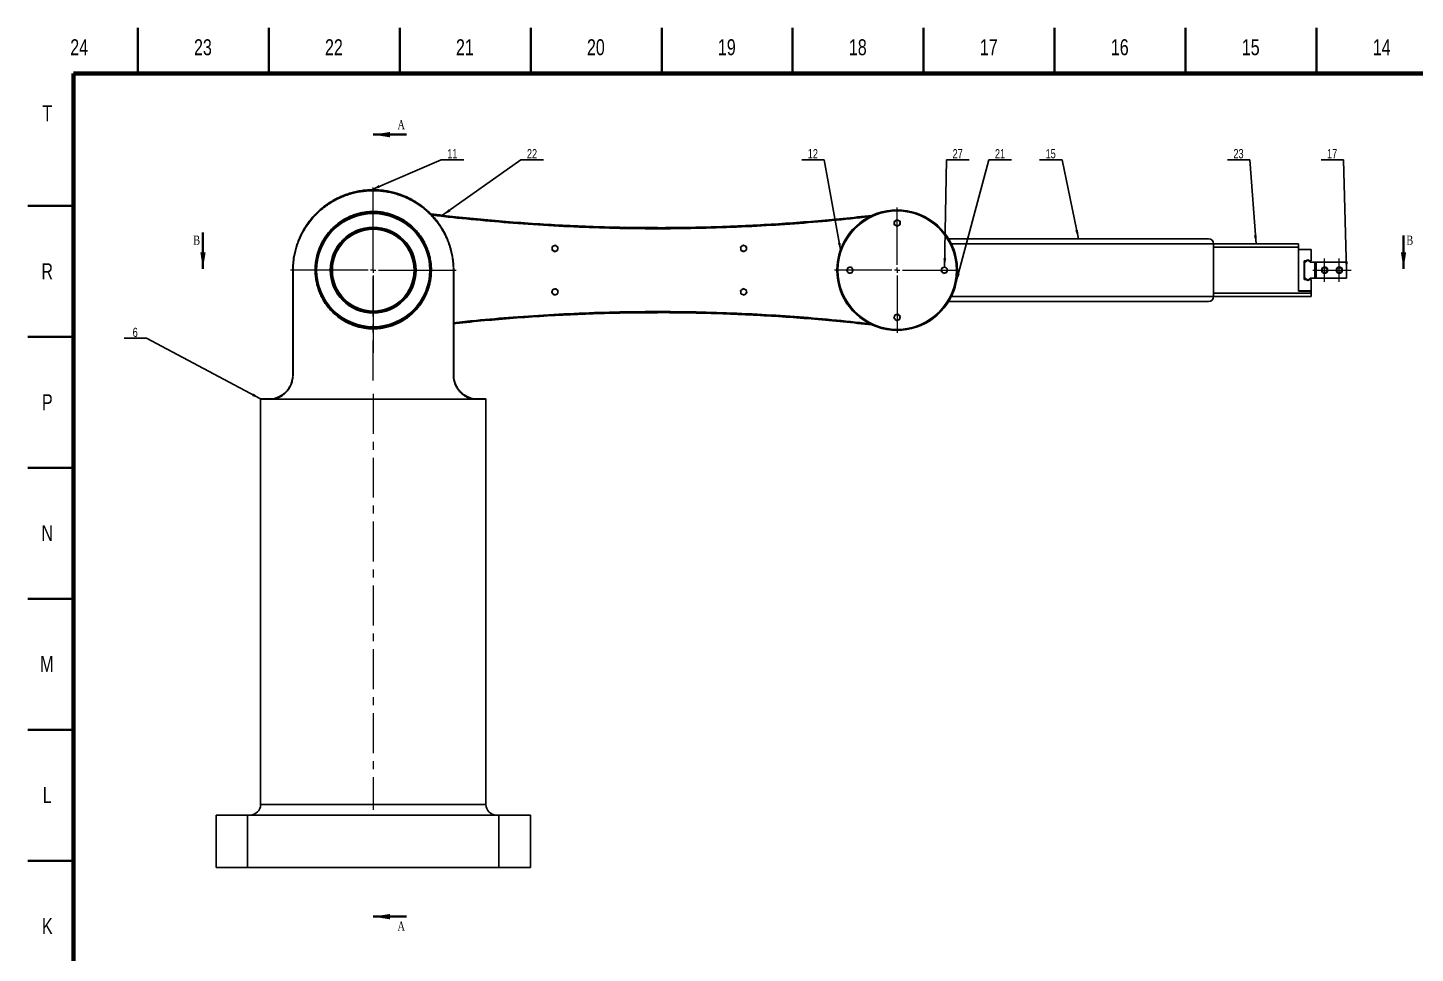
# Model space of a CAD drawing. Header units: millimetres. Extents: x 2 to 1187, y 2 to 839.
# Drawn here: x 2 to 532, y 485 to 838 of the extents above; entities that cross this region are included whole.
import ezdxf

# ---------------------------------------------------------------- set-up
doc = ezdxf.new("R2010")
doc.units = ezdxf.units.MM
doc.linetypes.add('CENTERX2', pattern=[20.32, 12.7, -2.54, 2.54, -2.54])
doc.styles.add('SLDTEXTSTYLE0', font='TXT', dxfattribs={"width": 0.75})
doc.dimstyles.new('SLDDIMSTYLE0', dxfattribs={"dimtxt": 0.18, "dimasz": 3.302, "dimexe": 0, "dimexo": 0.0625, "dimgap": 0, "dimtad": 0, "dimtih": 1, "dimtoh": 1, "dimdec": 0, "dimrnd": 1e-09, "dimzin": 0, "dimdsep": 46, "dimtxsty": 'Standard', "dimsah": 1, "dimcen": 0.09, "dimadec": 0, "dimazin": 0, "dimtfac": 3.302, "dimtdec": 0, "dimtofl": 0, "dimtmove": 0, "dimatfit": 3, "dimfxl": 1, "dimfrac": 2, "dimtolj": 1, "dimtzin": 0, "dimarcsym": 0})

# ---------------------------------------------------------------- blocks, each defined once
blk = doc.blocks.new('SW_NOTE_0')
at = {"color": 0, "linetype": 'Continuous', "lineweight": 0}
for p, q in [((0, 0), (8.59, 0)), ((8.59, 0), (0, 0)), ((0, 0), (8.59, 0)), ((8.59, 0), (0, 0)), ((0, 0), (8.59, 0)), ((8.59, 0), (0, 0))]:
    blk.add_line(p, q, dxfattribs=at)
at = {"color": 0, "linetype": 'Continuous', "lineweight": 0, "insert": (4.22, 4.04), "char_height": 3.5, "attachment_point": 2, "style": 'SLDTEXTSTYLE0'}
blk.add_mtext('11', dxfattribs=at)
blk = doc.blocks.new('SW_NOTE_0_1')
at = {"color": 0, "linetype": 'Continuous', "lineweight": 0}
for p, q in [((0, 0), (8.59, 0)), ((8.59, 0), (0, 0)), ((0, 0), (8.59, 0)), ((8.59, 0), (0, 0)), ((0, 0), (8.59, 0)), ((8.59, 0), (0, 0))]:
    blk.add_line(p, q, dxfattribs=at)
at = {"color": 0, "linetype": 'Continuous', "lineweight": 0, "insert": (4.22, 4.04), "char_height": 3.5, "attachment_point": 2, "style": 'SLDTEXTSTYLE0'}
blk.add_mtext('22', dxfattribs=at)
blk = doc.blocks.new('SW_NOTE_0_2')
at = {"color": 0, "linetype": 'Continuous', "lineweight": 0}
for p, q in [((-8.59, 0), (0, 0)), ((0, 0), (-8.59, 0)), ((-8.59, 0), (0, 0)), ((0, 0), (-8.59, 0)), ((-8.59, 0), (0, 0)), ((0, 0), (-8.59, 0))]:
    blk.add_line(p, q, dxfattribs=at)
at = {"color": 0, "linetype": 'Continuous', "lineweight": 0, "insert": (-4.36, 4.04), "char_height": 3.5, "attachment_point": 2, "style": 'SLDTEXTSTYLE0'}
blk.add_mtext('12', dxfattribs=at)
blk = doc.blocks.new('SW_NOTE_0_3')
at = {"color": 0, "linetype": 'Continuous', "lineweight": 0}
for p, q in [((0, 0), (8.59, 0)), ((8.59, 0), (0, 0)), ((0, 0), (8.59, 0)), ((8.59, 0), (0, 0)), ((0, 0), (8.59, 0)), ((8.59, 0), (0, 0))]:
    blk.add_line(p, q, dxfattribs=at)
at = {"color": 0, "linetype": 'Continuous', "lineweight": 0, "insert": (4.22, 4.04), "char_height": 3.5, "attachment_point": 2, "style": 'SLDTEXTSTYLE0'}
blk.add_mtext('21', dxfattribs=at)
blk = doc.blocks.new('SW_NOTE_0_4')
at = {"color": 0, "linetype": 'Continuous', "lineweight": 0}
for p, q in [((0, 0), (8.59, 0)), ((8.59, 0), (0, 0)), ((0, 0), (8.59, 0)), ((8.59, 0), (0, 0)), ((0, 0), (8.59, 0)), ((8.59, 0), (0, 0))]:
    blk.add_line(p, q, dxfattribs=at)
at = {"color": 0, "linetype": 'Continuous', "lineweight": 0, "insert": (4.22, 4.04), "char_height": 3.5, "attachment_point": 2, "style": 'SLDTEXTSTYLE0'}
blk.add_mtext('27', dxfattribs=at)
blk = doc.blocks.new('SW_NOTE_0_5')
at = {"color": 0, "linetype": 'Continuous', "lineweight": 0}
for p, q in [((-8.59, 0), (0, 0)), ((0, 0), (-8.59, 0)), ((-8.59, 0), (0, 0)), ((0, 0), (-8.59, 0)), ((-8.59, 0), (0, 0)), ((0, 0), (-8.59, 0))]:
    blk.add_line(p, q, dxfattribs=at)
at = {"color": 0, "linetype": 'Continuous', "lineweight": 0, "insert": (-4.36, 4.04), "char_height": 3.5, "attachment_point": 2, "style": 'SLDTEXTSTYLE0'}
blk.add_mtext('15', dxfattribs=at)
blk = doc.blocks.new('SW_NOTE_0_6')
at = {"color": 0, "linetype": 'Continuous', "lineweight": 0}
for p, q in [((-8.59, 0), (0, 0)), ((0, 0), (-8.59, 0)), ((-8.59, 0), (0, 0)), ((0, 0), (-8.59, 0)), ((-8.59, 0), (0, 0)), ((0, 0), (-8.59, 0))]:
    blk.add_line(p, q, dxfattribs=at)
at = {"color": 0, "linetype": 'Continuous', "lineweight": 0, "insert": (-4.36, 4.04), "char_height": 3.5, "attachment_point": 2, "style": 'SLDTEXTSTYLE0'}
blk.add_mtext('23', dxfattribs=at)
blk = doc.blocks.new('SW_NOTE_0_7')
at = {"color": 0, "linetype": 'Continuous', "lineweight": 0}
for p, q in [((-8.59, 0), (0, 0)), ((0, 0), (-8.59, 0)), ((-8.59, 0), (0, 0)), ((0, 0), (-8.59, 0)), ((-8.59, 0), (0, 0)), ((0, 0), (-8.59, 0))]:
    blk.add_line(p, q, dxfattribs=at)
at = {"color": 0, "linetype": 'Continuous', "lineweight": 0, "insert": (-4.36, 4.04), "char_height": 3.5, "attachment_point": 2, "style": 'SLDTEXTSTYLE0'}
blk.add_mtext('17', dxfattribs=at)
blk = doc.blocks.new('SW_NOTE_0_8')
at = {"color": 0, "linetype": 'Continuous', "lineweight": 0}
for p, q in [((-8.59, 0), (0, 0)), ((0, 0), (-8.59, 0)), ((-8.59, 0), (0, 0)), ((0, 0), (-8.59, 0)), ((-8.59, 0), (0, 0)), ((0, 0), (-8.59, 0))]:
    blk.add_line(p, q, dxfattribs=at)
at = {"color": 0, "linetype": 'Continuous', "lineweight": 0, "insert": (-4.33, 4.04), "char_height": 3.5, "attachment_point": 2, "style": 'SLDTEXTSTYLE0'}
blk.add_mtext('6', dxfattribs=at)
blk = doc.blocks.new('SW_CENTERMARKSYMBOL_0')
at = {"color": 0, "linetype": 'Continuous', "lineweight": 18}
for p, q in [((0, 2), (0, 31.6)), ((-2, 0), (-31.6, 0)), ((0, 0), (-1, 0)), ((0, 0), (0, 1)), ((0, 0), (0, -1)), ((0, 0), (1, 0)), ((2, 0), (31.6, 0)), ((0, -2), (0, -31.6))]:
    blk.add_line(p, q, dxfattribs=at)
blk = doc.blocks.new('SW_CENTERMARKSYMBOL_1')
at = {"color": 0, "linetype": 'Continuous', "lineweight": 18}
for p, q in [((0, 2), (0, 23.88)), ((-2, 0), (-23.88, 0)), ((0, 0), (-1, 0)), ((0, 0), (0, 1)), ((0, 0), (0, -1)), ((0, 0), (1, 0)), ((2, 0), (23.88, 0)), ((0, -2), (0, -23.88))]:
    blk.add_line(p, q, dxfattribs=at)
blk = doc.blocks.new('*U44')
at = {"color": 0, "linetype": 'CENTERX2', "lineweight": 18, "ltscale": 1.2, "transparency": 16777216}
for p, q in [((-4.4834, 0), (-0.19668, 0)), ((0, 0.19668), (0, 4.4834)), ((0.19668, 0), (4.4834, 0)), ((0, -4.4834), (0, -0.19668))]:
    blk.add_line(p, q, dxfattribs=at)
at = {"color": 0, "linetype": 'Continuous', "lineweight": 18, "ltscale": 1.2, "transparency": 16777216}
for p, q in [((-0.09834, 0), (0.09834, 0)), ((0, -0.09834), (0, 0.09834))]:
    blk.add_line(p, q, dxfattribs=at)
blk = doc.blocks.new('*U45')
at = {"color": 0, "linetype": 'CENTERX2', "lineweight": 18, "ltscale": 1.2, "transparency": 16777216}
for p, q in [((-4.4834, 0), (-0.19668, 0)), ((0, 0.19668), (0, 4.4834)), ((0.19668, 0), (4.4834, 0)), ((0, -4.4834), (0, -0.19668))]:
    blk.add_line(p, q, dxfattribs=at)
at = {"color": 0, "linetype": 'Continuous', "lineweight": 18, "ltscale": 1.2, "transparency": 16777216}
for p, q in [((-0.09834, 0), (0.09834, 0)), ((0, -0.09834), (0, 0.09834))]:
    blk.add_line(p, q, dxfattribs=at)

msp = doc.modelspace()

# ---------------------------------------------------------------- linework, layer by layer
at = {"color": 7, "linetype": 'Continuous', "lineweight": 35}
for p, q in [((44.5, 821), (44.5, 838.5)), ((94.5, 821), (94.5, 838.5)), ((144.5, 821), (144.5, 838.5)), ((194.5, 821), (194.5, 838.5)), ((244.5, 821), (244.5, 838.5)), ((294.5, 821), (294.5, 838.5)), ((344.5, 821), (344.5, 838.5)), ((394.5, 821), (394.5, 838.5)), ((444.5, 821), (444.5, 838.5)), ((494.5, 821), (494.5, 838.5)), ((147.092389, 797.695372), (134.392389, 797.695372)), ((20, 770.5), (2.5, 770.5)), ((69.394369, 760.331743), (69.394369, 746.461423)), ((527.705728, 759.161423), (527.705728, 746.461423)), ((20, 720.5), (2.5, 720.5)), ((20, 670.5), (2.5, 670.5)), ((20, 620.5), (2.5, 620.5)), ((20, 570.5), (2.5, 570.5)), ((20, 520.5), (2.5, 520.5)), ((147.092389, 499.179566), (134.392389, 499.179566))]:
    msp.add_line(p, q, dxfattribs=at)
at = {"color": 7, "linetype": 'Continuous', "lineweight": 70}
for p, q in [((20, 20), (20, 821)), ((20, 821), (1169, 821))]:
    msp.add_line(p, q, dxfattribs=at)
at = {"color": 7, "linetype": 'Continuous', "lineweight": 25}
for p, q in [((324.792389, 766.865345), (324.792389, 766.865345)), ((333.283096, 764.583337), (333.29251, 763.948322)), ((333.301924, 763.313306), (333.85657, 763.003951)), ((335.482855, 764.615948), (334.928208, 764.925303)), ((335.501682, 763.345917), (335.492268, 763.980932)), ((230.35635, 762.313317), (242.942505, 762.203882)), ((354.013806, 757.964627), (453.192389, 757.964627)), ((202.606922, 753.728595), (203.122358, 753.357571)), ((202.73412, 754.992381), (202.670521, 754.360488)), ((204.923061, 754.772068), (204.407625, 755.143092)), ((204.795863, 753.508282), (204.859462, 754.140175)), ((274.624439, 754.809324), (274.667526, 754.175702)), ((274.710613, 753.54208), (275.28089, 753.262584)), ((276.81937, 754.958583), (276.249093, 755.238079)), ((276.905544, 753.691339), (276.862457, 754.324961)), ((455.192389, 755.964627), (355.104704, 755.964627)), ((455.192389, 755.964627), (487.592389, 755.964627)), ((455.192389, 735.964627), (455.192389, 755.964627)), ((455.192389, 754.764627), (455.192389, 737.164627)), ((487.592389, 754.764627), (455.192389, 754.764627)), ((487.592389, 755.964627), (487.592389, 754.764627)), ((487.592389, 754.764627), (487.592389, 753.884627)), ((487.592389, 738.044627), (487.592389, 753.884627)), ((487.592389, 753.884627), (492.392389, 753.884627)), ((492.392389, 753.884627), (492.392389, 749.524627)), ((315.648697, 746.994313), (315.388752, 746.414863)), ((490.613277, 749.524627), (489.712389, 749.524627)), ((489.712389, 749.524627), (489.712389, 742.404627)), ((489.712389, 748.764627), (489.912389, 748.764627)), ((489.912389, 748.964627), (490.203629, 748.964627)), ((489.912389, 742.964627), (489.912389, 748.964627)), ((490.203629, 748.964627), (490.767937, 749.528903)), ((491.616231, 749.529113), (492.181309, 748.964627)), ((492.392389, 749.524627), (491.771502, 749.524627)), ((492.181309, 748.964627), (493.872389, 748.964627)), ((493.872389, 748.964627), (493.872389, 742.964627)), ((493.872389, 748.964627), (493.992389, 748.964627)), ((493.992389, 742.964627), (493.992389, 748.964627)), ((494.312389, 748.964627), (493.992389, 748.964627)), ((494.312389, 748.964627), (494.312389, 742.964627)), ((494.312389, 748.964627), (494.392389, 748.964627)), ((494.392389, 748.964627), (494.392389, 742.964627)), ((494.392389, 748.964627), (505.992389, 748.964627)), ((505.992389, 748.964627), (505.992389, 742.964627)), ((103.788602, 745.964627), (103.673289, 745.964627)), ((103.673289, 705.884304), (103.673289, 745.964627)), ((103.788602, 745.964627), (103.788602, 705.882713)), ((164.996177, 745.964627), (165.11149, 745.964627)), ((164.996177, 705.882713), (164.996177, 745.964627)), ((165.11149, 745.964627), (165.11149, 705.884304)), ((315.128808, 745.835413), (315.500655, 745.32057)), ((317.136082, 744.93494), (317.396026, 745.51439)), ((317.65597, 746.09384), (317.284124, 746.608684)), ((351.189503, 745.556708), (351.666859, 745.137823)), ((351.437678, 746.802398), (351.313591, 746.179553)), ((353.595276, 746.372546), (353.11792, 746.791431)), ((353.347101, 745.126856), (353.471188, 745.749701)), ((489.912389, 743.164627), (489.712389, 743.164627)), ((489.712389, 742.404627), (490.613277, 742.404627)), ((490.203629, 742.964627), (489.912389, 742.964627)), ((490.767937, 742.400351), (490.203629, 742.964627)), ((492.181309, 742.964627), (491.616231, 742.40014)), ((491.771502, 742.404627), (492.392389, 742.404627)), ((493.872389, 742.964627), (492.181309, 742.964627)), ((492.392389, 742.404627), (492.392389, 738.044627)), ((493.872389, 742.964627), (493.992389, 742.964627)), ((494.312389, 742.964627), (493.992389, 742.964627)), ((494.312389, 742.964627), (494.392389, 742.964627)), ((494.392389, 742.964627), (505.992389, 742.964627)), ((202.523207, 737.411891), (202.949281, 736.940941)), ((202.912844, 738.620823), (202.718026, 738.016357)), ((205.006776, 737.945953), (204.580702, 738.416904)), ((204.617139, 736.737021), (204.811957, 737.341487)), ((274.56506, 738.095452), (274.68468, 737.471734)), ((274.8043, 736.848016), (275.404266, 736.639751)), ((276.725683, 738.509829), (276.125717, 738.718094)), ((276.964923, 737.262392), (276.845303, 737.88611)), ((455.192389, 737.164627), (492.392389, 737.164627)), ((487.592389, 738.044627), (487.592389, 737.964627)), ((492.392389, 738.044627), (487.592389, 738.044627)), ((492.392389, 737.964627), (487.592389, 737.964627)), ((492.392389, 737.964627), (492.392389, 737.164627)), ((492.392389, 737.164627), (492.392389, 735.964627)), ((453.192389, 733.964627), (354.013806, 733.964627)), ((355.104704, 735.964627), (455.192389, 735.964627)), ((492.392389, 735.964627), (455.192389, 735.964627)), ((230.34785, 729.615863), (242.942568, 729.725372)), ((333.152607, 727.68845), (333.582141, 727.220653)), ((333.533322, 728.900221), (333.342965, 728.294336)), ((335.632171, 728.240804), (335.202638, 728.708601)), ((335.251456, 727.029032), (335.441814, 727.634918)), ((324.792389, 725.063909), (324.792389, 725.063909)), ((103.673289, 705.884304), (103.673289, 705.884304)), ((165.11149, 705.884304), (165.11149, 705.884304)), ((91.392389, 696.884627), (97.250072, 696.884627)), ((91.392389, 696.884627), (91.392389, 696.764627)), ((91.392389, 696.764627), (91.392389, 541.964627)), ((91.392389, 696.764627), (177.392389, 696.764627)), ((91.392389, 696.764627), (173.311119, 696.764627)), ((171.534706, 696.884627), (177.392389, 696.884627)), ((173.311119, 696.764627), (177.392389, 696.764627)), ((177.392389, 696.884627), (177.392389, 696.764627)), ((177.392389, 541.964627), (177.392389, 696.764627)), ((91.392389, 541.964627), (177.392389, 541.964627)), ((74.392389, 517.964627), (74.392389, 537.964627)), ((74.392389, 537.964627), (86.392389, 537.964627)), ((86.392389, 537.964627), (86.392389, 517.964627)), ((182.392389, 537.964627), (86.392389, 537.964627)), ((182.392389, 517.964627), (182.392389, 537.964627)), ((182.392389, 537.964627), (194.392389, 537.964627)), ((194.392389, 537.964627), (194.392389, 517.964627)), ((86.392389, 517.964627), (74.392389, 517.964627)), ((182.392389, 517.964627), (86.392389, 517.964627)), ((194.392389, 517.964627), (182.392389, 517.964627))]:
    msp.add_line(p, q, dxfattribs=at)
at = {"color": 7, "linetype": 'CENTERX2', "lineweight": 18, "ltscale": 1.2}
for p, q in [((134.392389, 703.882713), (134.392389, 747.964627)), ((134.392389, 698.764627), (134.392389, 539.964627))]:
    msp.add_line(p, q, dxfattribs=at)
at = {"color": 7, "linetype": 'Continuous', "lineweight": 25}
for centre, radius in [((334.392389, 745.964627), 22.6), ((134.39239, 745.964627), 22), ((134.39239, 745.964627), 21.6), ((134.39239, 745.964627), 16.4), ((134.39239, 745.964627), 16), ((134.39239, 745.964627), 15.6), ((497.592389, 745.964627), 1.2), ((497.592389, 745.964627), 0.9834), ((503.192389, 745.964627), 1.2), ((503.192389, 745.964627), 0.9834)]:
    msp.add_circle(centre, radius, dxfattribs=at)
for centre, radius, start, end in [((334.392389, 745.964627), 23, 29.04314137, 330.8592619), ((334.392389, 763.964627), 1.1, 120.84932407, 180.84932407), ((334.392389, 763.964627), 1.1, 180.84932407, 240.84932407), ((334.392389, 763.964627), 1.1, 60.84932407, 120.84932407), ((334.392389, 763.964627), 1.1, 240.84932407, 300.84932407), ((334.392389, 763.964627), 1.1, 0.84932407, 60.84932407), ((334.392389, 763.964627), 1.1, 300.84932407, 0.84932407), ((453.192389, 755.964627), 2, 0, 90), ((203.764991, 754.250332), 1.1, 174.25262701, 234.25262701), ((203.764991, 754.250332), 1.1, 114.25262701, 174.25262701), ((203.764991, 754.250332), 1.1, 234.25262701, 294.25262701), ((203.764991, 754.250332), 1.1, 54.25262701, 114.25262701), ((203.764991, 754.250332), 1.1, 294.25262701, 354.25262701), ((203.764991, 754.250332), 1.1, 354.25262701, 54.25262701), ((275.764991, 754.250332), 1.1, 123.89021677, 183.89021677), ((275.764991, 754.250332), 1.1, 183.89021677, 243.89021677), ((275.764991, 754.250332), 1.1, 63.89021677, 123.89021677), ((275.764991, 754.250332), 1.1, 243.89021677, 303.89021677), ((275.764991, 754.250332), 1.1, 3.89021677, 63.89021677), ((275.764991, 754.250332), 1.1, 303.89021677, 3.89021677), ((334.392389, 745.964627), 23, 334.22853826, 25.77146174), ((316.392389, 745.964627), 1.1, 95.838761, 155.838761), ((316.392389, 745.964627), 1.1, 35.838761, 95.838761), ((352.392389, 745.964627), 1.1, 108.73265519, 168.73265519), ((352.392389, 745.964627), 1.1, 48.73265519, 108.73265519), ((491.192389, 749.264627), 0.6348, 24.17831686, 155.82168314), ((491.192189, 749.104627), 0.6, 45.03002741, 134.99838239), ((316.392389, 745.964627), 1.1, 155.838761, 215.838761), ((316.392389, 745.964627), 1.1, 215.838761, 275.838761), ((316.392389, 745.964627), 1.1, 275.838761, 335.838761), ((316.392389, 745.964627), 1.1, 335.838761, 35.838761), ((352.392389, 745.964627), 1.1, 168.73265519, 228.73265519), ((352.392389, 745.964627), 1.1, 228.73265519, 288.73265519), ((352.392389, 745.964627), 1.1, 288.73265519, 348.73265519), ((352.392389, 745.964627), 1.1, 348.73265519, 48.73265519), ((491.192389, 742.664627), 0.6348, 204.17831686, 335.82168314), ((491.192189, 742.824627), 0.6, 225.00161761, 314.96997259), ((203.764991, 737.678922), 1.1, 162.1359581, 222.1359581), ((203.764991, 737.678922), 1.1, 102.1359581, 162.1359581), ((203.764991, 737.678922), 1.1, 222.1359581, 282.1359581), ((203.764991, 737.678922), 1.1, 42.1359581, 102.1359581), ((203.764991, 737.678922), 1.1, 282.1359581, 342.1359581), ((203.764991, 737.678922), 1.1, 342.1359581, 42.1359581), ((275.764991, 737.678922), 1.1, 130.85667418, 190.85667418), ((275.764991, 737.678922), 1.1, 190.85667418, 250.85667418), ((275.764991, 737.678922), 1.1, 70.85667418, 130.85667418), ((275.764991, 737.678922), 1.1, 250.85667418, 310.85667418), ((275.764991, 737.678922), 1.1, 10.85667418, 70.85667418), ((275.764991, 737.678922), 1.1, 310.85667418, 10.85667418), ((453.192389, 735.964627), 2, 270, 0), ((334.392389, 727.964627), 1.1, 162.5582941, 222.5582941), ((334.392389, 727.964627), 1.1, 102.5582941, 162.5582941), ((334.392389, 727.964627), 1.1, 222.5582941, 282.5582941), ((334.392389, 727.964627), 1.1, 42.5582941, 102.5582941), ((334.392389, 727.964627), 1.1, 282.5582941, 342.5582941), ((334.392389, 727.964627), 1.1, 342.5582941, 42.5582941), ((87.392389, 541.964627), 4, 270, 0), ((181.392389, 541.964627), 4, 180, 270)]:
    msp.add_arc(centre, radius, start, end, dxfattribs=at)
for points, knots in [([(103.673289, 745.964627), (103.694391, 746.82843), (103.736892, 748.568145), (104.058148, 750.987138), (104.513529, 753.202757), (105.076829, 755.223074), (105.773486, 757.193119), (106.67152, 759.270835), (107.79722, 761.410601), (109.194005, 763.598638), (110.777564, 765.669953), (112.443913, 767.502034), (114.142464, 769.098743), (115.851819, 770.49126), (117.683513, 771.774923), (119.557788, 772.893098), (121.443134, 773.845519), (123.334796, 774.64965), (125.309084, 775.335209), (127.357942, 775.892919), (129.455868, 776.309437), (131.610454, 776.583723), (133.807801, 776.704578), (136.008599, 776.667369), (138.174249, 776.4749), (140.310586, 776.13438), (142.424315, 775.64154), (144.734159, 774.927919), (147.17911, 773.944052), (149.738242, 772.628126), (152.163378, 771.077027), (154.304627, 769.40529), (156.158169, 767.684673), (157.767167, 765.943789), (159.246308, 764.071819), (160.511824, 762.184122), (161.576444, 760.318834), (162.469135, 758.485406), (163.250229, 756.564171), (163.907413, 754.567493), (164.430103, 752.514957), (164.81498, 750.393118), (165.063804, 748.203221), (165.095595, 746.710799), (165.11149, 745.964627)], [0, 0, 0, 0, 0.0257805376, 0.0519225124, 0.0732244307, 0.0945300968, 0.1164056535, 0.1382842926, 0.1658373794, 0.1933939308, 0.2216759827, 0.2499580959, 0.2733062532, 0.2966533509, 0.3204687296, 0.3442821682, 0.3652654704, 0.3862473267, 0.4077035178, 0.4291581649, 0.4506223836, 0.4720855513, 0.4941939895, 0.5163022742, 0.5377340989, 0.5591667556, 0.581217128, 0.603269132, 0.6327530877, 0.662242674, 0.6929096724, 0.7235814433, 0.7488975436, 0.7742145213, 0.8000646183, 0.8259137878, 0.8473365277, 0.8687576202, 0.8905975762, 0.9124342265, 0.9339445324, 0.9554509467, 0.9777266264, 1, 1, 1, 1]), ([(164.996177, 745.964627), (164.981437, 746.675106), (164.951956, 748.096132), (164.715595, 750.233699), (164.335262, 752.356243), (163.807494, 754.419929), (163.154526, 756.389477), (162.384694, 758.275765), (161.492945, 760.098932), (160.428258, 761.949535), (159.179615, 763.79774), (157.720102, 765.636374), (156.110665, 767.369578), (154.267564, 769.067163), (152.18093, 770.686761), (149.804812, 772.209627), (147.232021, 773.537462), (144.748622, 774.532756), (142.451363, 775.238296), (140.367305, 775.726064), (138.220478, 776.071535), (136.0443, 776.265324), (133.875089, 776.303971), (131.707294, 776.192688), (129.537964, 775.925995), (127.420811, 775.511879), (125.389332, 774.965777), (123.435408, 774.29866), (121.533884, 773.502964), (119.640856, 772.557356), (117.785766, 771.462867), (115.970281, 770.208431), (114.252115, 768.828058), (112.553744, 767.248749), (110.91222, 765.464918), (109.342082, 763.44444), (107.930988, 761.271023), (106.79392, 759.136005), (105.902379, 757.097639), (105.20964, 755.173514), (104.638001, 753.163984), (104.177107, 750.95315), (103.853104, 748.547039), (103.810203, 746.829426), (103.788602, 745.964627)], [0, 0, 0, 0, 0.02135745109, 0.04271696478, 0.06490628105, 0.08710035136, 0.10845167284, 0.12980623698, 0.15161209617, 0.17341984901, 0.19875027305, 0.2240816614, 0.24994472306, 0.27580689711, 0.30540547717, 0.33500003541, 0.36570592731, 0.39640531878, 0.4179151993, 0.43942361762, 0.46153466867, 0.48364477787, 0.50517430306, 0.52670394933, 0.5488861181, 0.5710694557, 0.59210195572, 0.61313585949, 0.63466103342, 0.65618778657, 0.67956985863, 0.70295371007, 0.72682176203, 0.75069094735, 0.77824962937, 0.80580820415, 0.83407269298, 0.86233316539, 0.88357954292, 0.90482301593, 0.92660299043, 0.94837855914, 0.97400920254, 1, 1, 1, 1]), ([(112.198841, 745.964627), (112.223442, 746.763994), (112.273022, 748.375035), (112.715051, 751.01833), (113.539379, 753.856224), (114.901042, 756.848099), (116.742807, 759.693361), (118.707971, 761.892475), (120.539347, 763.499691), (122.090796, 764.642947), (123.761489, 765.660927), (125.507577, 766.522262), (127.295083, 767.216221), (129.127765, 767.754385), (131.03288, 768.13572), (132.904866, 768.340178), (134.699338, 768.384197), (136.419499, 768.293916), (138.141882, 768.065913), (140.356701, 767.592194), (143.008881, 766.697005), (145.481277, 765.425428), (147.360054, 764.17084), (148.733044, 763.09057), (150.023551, 761.899062), (151.253561, 760.568737), (152.397907, 759.106412), (153.451782, 757.496002), (154.375955, 755.775253), (155.145591, 753.982123), (155.750814, 752.148744), (156.201207, 750.268634), (156.491741, 748.32171), (156.625453, 746.115224), (156.534636, 743.973572), (156.24681, 741.93295), (155.859342, 740.185643), (155.331177, 738.466898), (154.672556, 736.808363), (153.899221, 735.235082), (153.015635, 733.738799), (152.014117, 732.309596), (150.874088, 730.926661), (149.600087, 729.614461), (148.177789, 728.375162), (146.635074, 727.247667), (144.989669, 726.251353), (143.266771, 725.403629), (141.458562, 724.699546), (139.560985, 724.149805), (137.676982, 723.784076), (135.852933, 723.590393), (134.087507, 723.542676), (132.304867, 723.63957), (130.028488, 723.95033), (127.299028, 724.652273), (124.221164, 725.959344), (121.329209, 727.746678), (119.120474, 729.636204), (117.500214, 731.396103), (116.343555, 732.883386), (115.304508, 734.482574), (114.396134, 736.182556), (113.635449, 737.959441), (113.018186, 739.823786), (112.562879, 741.771993), (112.257821, 743.832783), (112.218919, 745.238897), (112.198841, 745.964627)], [0, 0, 0, 0, 0.016798239, 0.0338551244, 0.0564182573, 0.0795157566, 0.1043906746, 0.1298437723, 0.1436356901, 0.1574269346, 0.1716427362, 0.1858572388, 0.1991938404, 0.2125293761, 0.2263566717, 0.240183213, 0.2521208231, 0.2640584745, 0.2763722846, 0.2886866167, 0.3118958096, 0.3356961084, 0.3482452387, 0.3607949464, 0.3736477739, 0.3865007908, 0.4002931302, 0.4140849685, 0.4282898523, 0.442493314, 0.4559775131, 0.4694602882, 0.4834592762, 0.4974573667, 0.5158998178, 0.5283948247, 0.5408907042, 0.5537844745, 0.566679429, 0.5791279638, 0.5915772185, 0.6043268833, 0.6170768148, 0.6306331601, 0.6441891673, 0.6581295378, 0.6720689079, 0.6856964259, 0.699322754, 0.713446132, 0.7275683684, 0.7397963856, 0.7520241892, 0.76466017, 0.7772964936, 0.8003922258, 0.8241012106, 0.8485682064, 0.8736223249, 0.8871728438, 0.9007232508, 0.9146496751, 0.9285751485, 0.9423622302, 0.956147803, 0.9704485477, 0.9847477668, 1, 1, 1, 1]), ([(156.333825, 767.45029), (159.501192, 767.07365), (166.315227, 766.263374), (176.798529, 765.222255), (187.983982, 764.267139), (199.39212, 763.478593), (211.024212, 762.862974), (222.668948, 762.437208), (234.31145, 762.201533), (245.944507, 762.155827), (257.569127, 762.299251), (269.193981, 762.631802), (280.614911, 763.144392), (291.825477, 763.824044), (302.826691, 764.663263), (313.818634, 765.658589), (321.13447, 766.463093), (324.792389, 766.865345)], [0, 0, 0, 0, 0.05667127216, 0.12191833315, 0.18716537538, 0.25612506857, 0.32508474727, 0.39411758352, 0.46315041485, 0.53197467878, 0.60079894752, 0.66969605212, 0.7385931711, 0.80391443306, 0.86923571382, 0.9346178442, 1, 1, 1, 1]), ([(323.725628, 766.341579), (318.970263, 765.832329), (309.459073, 764.81378), (295.157831, 763.643145), (280.451055, 762.71207), (265.339705, 762.076387), (249.83053, 761.758212), (234.307893, 761.776937), (218.779101, 762.133263), (203.251811, 762.829322), (188.176597, 763.825577), (173.562597, 765.122007), (163.226883, 766.176707), (157.630333, 766.895757), (156.740755, 767.01005)], [0, 0, 0, 0, 0.085723974, 0.1714562482, 0.2571800009, 0.3498555964, 0.4425420202, 0.5352175085, 0.6280754346, 0.7209443609, 0.8138023954, 0.8988587774, 0.9839234827, 1, 1, 1, 1]), ([(333.828329, 764.908998), (333.786394, 764.883951), (333.601912, 764.773762), (333.422064, 764.66634), (333.283096, 764.583337)], [0, 0, 0, 0, 0.2273090528, 1, 1, 1, 1]), ([(333.29251, 763.948322), (333.292733, 763.933279), (333.295912, 763.718842), (333.299027, 763.508703), (333.301924, 763.313306)], [0, 0, 0, 0, 0.070150268, 1, 1, 1, 1]), ([(334.373562, 765.234658), (334.337134, 765.2129), (334.159624, 765.106876), (333.975036, 764.996624), (333.828329, 764.908998)], [0, 0, 0, 0, 0.2052167455, 1, 1, 1, 1]), ([(333.85657, 763.003951), (333.869709, 762.996623), (334.057007, 762.892157), (334.24055, 762.789786), (334.411217, 762.694596)], [0, 0, 0, 0, 0.070150268, 1, 1, 1, 1]), ([(334.928208, 764.925303), (334.915069, 764.932631), (334.727772, 765.037097), (334.544229, 765.139468), (334.373562, 765.234658)], [0, 0, 0, 0, 0.070150268, 1, 1, 1, 1]), ([(334.411217, 762.694596), (334.550184, 762.777599), (334.730033, 762.88502), (334.914515, 762.995209), (334.95645, 763.020256)], [0, 0, 0, 0, 0.7726909472, 1, 1, 1, 1]), ([(334.95645, 763.020256), (335.103157, 763.107883), (335.287745, 763.218135), (335.465254, 763.324159), (335.501682, 763.345917)], [0, 0, 0, 0, 0.7947832545, 1, 1, 1, 1]), ([(335.492268, 763.980932), (335.492045, 763.995975), (335.488867, 764.210412), (335.485751, 764.420551), (335.482855, 764.615948)], [0, 0, 0, 0, 0.070150268, 1, 1, 1, 1]), ([(355.104704, 755.964627), (354.980851, 756.214196), (354.733051, 756.713523), (354.375634, 757.357313), (354.113285, 757.802364), (354.019548, 757.955213), (354.01476, 757.963063), (354.013806, 757.964627)], [0, 0, 0, 0, 0.2492178922, 0.4986244339, 0.738885226, 0.9479840184, 1, 1, 1, 1]), ([(202.670521, 754.360488), (202.669014, 754.345519), (202.647538, 754.132137), (202.626492, 753.923032), (202.606922, 753.728595)], [0, 0, 0, 0, 0.070150268, 1, 1, 1, 1]), ([(203.313155, 755.253249), (203.157352, 755.183056), (202.96132, 755.09474), (202.772806, 755.00981), (202.73412, 754.992381)], [0, 0, 0, 0, 0.79478325433, 1, 1, 1, 1]), ([(203.122358, 753.357571), (203.134568, 753.348781), (203.308624, 753.223491), (203.479192, 753.100712), (203.637793, 752.986546)], [0, 0, 0, 0, 0.070150268, 1, 1, 1, 1]), ([(203.892189, 755.514117), (203.744607, 755.447628), (203.553609, 755.361579), (203.357689, 755.273313), (203.313155, 755.253249)], [0, 0, 0, 0, 0.7726909478, 1, 1, 1, 1]), ([(203.637793, 752.986546), (203.67648, 753.003975), (203.864994, 753.088905), (204.061026, 753.177221), (204.216828, 753.247414)], [0, 0, 0, 0, 0.20521674554, 1, 1, 1, 1]), ([(204.407625, 755.143092), (204.395415, 755.151882), (204.221359, 755.277172), (204.050791, 755.399951), (203.892189, 755.514117)], [0, 0, 0, 0, 0.070150268, 1, 1, 1, 1]), ([(204.216828, 753.247414), (204.261362, 753.267478), (204.457282, 753.355744), (204.64828, 753.441793), (204.795863, 753.508282)], [0, 0, 0, 0, 0.2273090528, 1, 1, 1, 1]), ([(204.859462, 754.140175), (204.860968, 754.155144), (204.882445, 754.368526), (204.903491, 754.577631), (204.923061, 754.772068)], [0, 0, 0, 0, 0.070150268, 1, 1, 1, 1]), ([(275.151628, 755.16345), (275.009775, 755.068164), (274.831296, 754.948275), (274.659661, 754.832984), (274.624439, 754.809324)], [0, 0, 0, 0, 0.7947832543, 1, 1, 1, 1]), ([(274.667526, 754.175702), (274.668547, 754.160692), (274.683097, 753.946726), (274.697355, 753.737048), (274.710613, 753.54208)], [0, 0, 0, 0, 0.070150268, 1, 1, 1, 1]), ([(275.678817, 755.517575), (275.544448, 755.427317), (275.370552, 755.310506), (275.192175, 755.190686), (275.151628, 755.16345)], [0, 0, 0, 0, 0.7726909478, 1, 1, 1, 1]), ([(275.28089, 753.262584), (275.294399, 753.255963), (275.486975, 753.16158), (275.67569, 753.06909), (275.851166, 752.983088)], [0, 0, 0, 0, 0.070150268, 1, 1, 1, 1]), ([(276.249093, 755.238079), (276.235584, 755.2447), (276.043008, 755.339083), (275.854293, 755.431573), (275.678817, 755.517575)], [0, 0, 0, 0, 0.070150268, 1, 1, 1, 1]), ([(275.851166, 752.983088), (275.886388, 753.006747), (276.058023, 753.122039), (276.236503, 753.241928), (276.378355, 753.337213)], [0, 0, 0, 0, 0.2052167455, 1, 1, 1, 1]), ([(276.378355, 753.337213), (276.418902, 753.364449), (276.597279, 753.48427), (276.771176, 753.60108), (276.905544, 753.691339)], [0, 0, 0, 0, 0.2273090528, 1, 1, 1, 1]), ([(276.862457, 754.324961), (276.861436, 754.339971), (276.846886, 754.553937), (276.832628, 754.763615), (276.81937, 754.958583)], [0, 0, 0, 0, 0.070150268, 1, 1, 1, 1]), ([(316.280487, 747.05892), (316.231895, 747.053951), (316.018125, 747.032091), (315.809725, 747.01078), (315.648697, 746.994313)], [0, 0, 0, 0, 0.22730905279, 1, 1, 1, 1]), ([(316.912278, 747.123527), (316.870067, 747.11921), (316.664377, 747.098177), (316.450485, 747.076304), (316.280487, 747.05892)], [0, 0, 0, 0, 0.2052167455, 1, 1, 1, 1]), ([(317.284124, 746.608684), (317.275315, 746.62088), (317.149747, 746.794736), (317.026696, 746.965107), (316.912278, 747.123527)], [0, 0, 0, 0, 0.070150268, 1, 1, 1, 1]), ([(352.039121, 747.006357), (351.992863, 746.99067), (351.789362, 746.921659), (351.590972, 746.854382), (351.437678, 746.802398)], [0, 0, 0, 0, 0.2273090528, 1, 1, 1, 1]), ([(352.640564, 747.210316), (352.600381, 747.19669), (352.404571, 747.130287), (352.200953, 747.061237), (352.039121, 747.006357)], [0, 0, 0, 0, 0.2052167455, 1, 1, 1, 1]), ([(353.11792, 746.791431), (353.106612, 746.801354), (352.945415, 746.942807), (352.787449, 747.081423), (352.640564, 747.210316)], [0, 0, 0, 0, 0.070150268, 1, 1, 1, 1]), ([(315.388752, 746.414863), (315.382595, 746.401137), (315.294815, 746.205463), (315.208794, 746.013713), (315.128808, 745.835413)], [0, 0, 0, 0, 0.070150268, 1, 1, 1, 1]), ([(315.500655, 745.32057), (315.509463, 745.308374), (315.635031, 745.134517), (315.758082, 744.964146), (315.872501, 744.805727)], [0, 0, 0, 0, 0.070150268, 1, 1, 1, 1]), ([(315.872501, 744.805727), (316.03353, 744.822194), (316.24193, 744.843504), (316.4557, 744.865365), (316.504292, 744.870334)], [0, 0, 0, 0, 0.77269094721, 1, 1, 1, 1]), ([(316.504292, 744.870334), (316.674289, 744.887717), (316.888181, 744.90959), (317.093871, 744.930624), (317.136082, 744.93494)], [0, 0, 0, 0, 0.79478325446, 1, 1, 1, 1]), ([(317.396026, 745.51439), (317.402184, 745.528117), (317.489964, 745.72379), (317.575984, 745.915541), (317.65597, 746.09384)], [0, 0, 0, 0, 0.070150268, 1, 1, 1, 1]), ([(351.313591, 746.179553), (351.310651, 746.164798), (351.268748, 745.954471), (351.227685, 745.74836), (351.189503, 745.556708)], [0, 0, 0, 0, 0.070150268, 1, 1, 1, 1]), ([(351.666859, 745.137823), (351.678167, 745.1279), (351.839364, 744.986447), (351.99733, 744.84783), (352.144214, 744.718937)], [0, 0, 0, 0, 0.070150268, 1, 1, 1, 1]), ([(352.144214, 744.718937), (352.297508, 744.770922), (352.495898, 744.838199), (352.6994, 744.90721), (352.745657, 744.922897)], [0, 0, 0, 0, 0.7726909472, 1, 1, 1, 1]), ([(352.745657, 744.922897), (352.90749, 744.977777), (353.111108, 745.046827), (353.306917, 745.113229), (353.347101, 745.126856)], [0, 0, 0, 0, 0.7947832545, 1, 1, 1, 1]), ([(353.471188, 745.749701), (353.474128, 745.764455), (353.51603, 745.974783), (353.557093, 746.180894), (353.595276, 746.372546)], [0, 0, 0, 0, 0.070150268, 1, 1, 1, 1]), ([(202.718026, 738.016357), (202.713411, 738.002038), (202.647623, 737.797917), (202.583154, 737.597888), (202.523207, 737.411891)], [0, 0, 0, 0, 0.070150268, 1, 1, 1, 1]), ([(203.533736, 738.754339), (203.366671, 738.718413), (203.156468, 738.673212), (202.954327, 738.629744), (202.912844, 738.620823)], [0, 0, 0, 0, 0.7947832543, 1, 1, 1, 1]), ([(202.949281, 736.940941), (202.959374, 736.929785), (203.103254, 736.77075), (203.24425, 736.614904), (203.375355, 736.46999)], [0, 0, 0, 0, 0.070150268, 1, 1, 1, 1]), ([(203.375355, 736.46999), (203.416838, 736.478911), (203.618979, 736.522379), (203.829181, 736.56758), (203.996247, 736.603506)], [0, 0, 0, 0, 0.2052167455, 1, 1, 1, 1]), ([(204.154628, 738.887854), (203.996377, 738.853824), (203.791572, 738.809783), (203.58149, 738.764608), (203.533736, 738.754339)], [0, 0, 0, 0, 0.7726909478, 1, 1, 1, 1]), ([(203.996247, 736.603506), (204.044, 736.613774), (204.254083, 736.65895), (204.458888, 736.702991), (204.617139, 736.737021)], [0, 0, 0, 0, 0.2273090528, 1, 1, 1, 1]), ([(204.580702, 738.416904), (204.570609, 738.42806), (204.426729, 738.587094), (204.285733, 738.742941), (204.154628, 738.887854)], [0, 0, 0, 0, 0.070150268, 1, 1, 1, 1]), ([(204.811957, 737.341487), (204.816572, 737.355806), (204.88236, 737.559927), (204.946829, 737.759956), (205.006776, 737.945953)], [0, 0, 0, 0, 0.070150268, 1, 1, 1, 1]), ([(275.045406, 738.510905), (274.916157, 738.399118), (274.753537, 738.258467), (274.597152, 738.123209), (274.56506, 738.095452)], [0, 0, 0, 0, 0.7947832543, 1, 1, 1, 1]), ([(274.68468, 737.471734), (274.687514, 737.456959), (274.727908, 737.246337), (274.767492, 737.039937), (274.8043, 736.848016)], [0, 0, 0, 0, 0.070150268, 1, 1, 1, 1]), ([(275.525751, 738.926359), (275.403322, 738.820469), (275.244877, 738.683429), (275.08235, 738.542858), (275.045406, 738.510905)], [0, 0, 0, 0, 0.7726909478, 1, 1, 1, 1]), ([(275.404266, 736.639751), (275.418478, 736.634817), (275.62108, 736.564489), (275.81962, 736.49557), (276.004232, 736.431486)], [0, 0, 0, 0, 0.070150268, 1, 1, 1, 1]), ([(276.125717, 738.718094), (276.111505, 738.723027), (275.908903, 738.793356), (275.710363, 738.862274), (275.525751, 738.926359)], [0, 0, 0, 0, 0.070150268, 1, 1, 1, 1]), ([(276.004232, 736.431486), (276.036324, 736.459243), (276.192709, 736.5945), (276.355329, 736.735152), (276.484577, 736.846939)], [0, 0, 0, 0, 0.2052167455, 1, 1, 1, 1]), ([(276.484577, 736.846939), (276.521521, 736.878892), (276.684049, 737.019463), (276.842494, 737.156503), (276.964923, 737.262392)], [0, 0, 0, 0, 0.22730905279, 1, 1, 1, 1]), ([(276.845303, 737.88611), (276.842469, 737.900886), (276.802075, 738.111508), (276.762491, 738.317908), (276.725683, 738.509829)], [0, 0, 0, 0, 0.070150268, 1, 1, 1, 1]), ([(354.013806, 733.964627), (354.024897, 733.982677), (354.047051, 734.018732), (354.213052, 734.294297), (354.455039, 734.713651), (354.768111, 735.284783), (354.990535, 735.734031), (355.104704, 735.964627)], [0, 0, 0, 0, 0.1804024977, 0.3603520019, 0.5518172706, 0.7699505046, 1, 1, 1, 1]), ([(165.11149, 725.8696), (167.948902, 726.182748), (175.513061, 727.017559), (188.249126, 728.096244), (203.312405, 729.106678), (218.809742, 729.795846), (234.328218, 730.15282), (249.861082, 730.170897), (265.400765, 729.851188), (280.522229, 729.213444), (295.21874, 728.281474), (309.489459, 727.112394), (318.980391, 726.095898), (323.725628, 725.587674)], [0, 0, 0, 0, 0.0538801377, 0.1436371768, 0.2412251821, 0.3388245892, 0.4364124814, 0.5341924904, 0.6319840826, 0.7297642055, 0.8198397547, 0.9099242195, 1, 1, 1, 1]), ([(324.792389, 725.063909), (321.145448, 725.465002), (313.851567, 726.267188), (302.885892, 727.260922), (291.904191, 728.099757), (280.698623, 728.78044), (269.274936, 729.29453), (257.63134, 729.628852), (245.979728, 729.773466), (234.334924, 729.728017), (222.704163, 729.492806), (211.086357, 729.069113), (199.473053, 728.454864), (188.067287, 727.671009), (176.878048, 726.705716), (169.29236, 725.981692), (165.375963, 725.52633), (165.11149, 725.495579)], [0, 0, 0, 0, 0.0687857984, 0.1375715703, 0.2064208951, 0.2752702002, 0.3480380471, 0.4208058788, 0.4936509096, 0.5664959352, 0.6391208699, 0.7117458097, 0.7844476063, 0.8571494181, 0.9260787644, 0.9950081306, 1, 1, 1, 1]), ([(333.342965, 728.294336), (333.338455, 728.279983), (333.274174, 728.075383), (333.211181, 727.874884), (333.152607, 727.68845)], [0, 0, 0, 0, 0.070150268, 1, 1, 1, 1]), ([(334.153213, 729.03831), (334.105537, 729.027689), (333.895793, 728.980966), (333.691318, 728.935417), (333.533322, 728.900221)], [0, 0, 0, 0, 0.2273090528, 1, 1, 1, 1]), ([(333.582141, 727.220653), (333.592316, 727.209571), (333.737364, 727.051602), (333.879505, 726.896799), (334.011674, 726.752856)], [0, 0, 0, 0, 0.070150268, 1, 1, 1, 1]), ([(334.011674, 726.752856), (334.16967, 726.788051), (334.374145, 726.833601), (334.583889, 726.880323), (334.631565, 726.890944)], [0, 0, 0, 0, 0.7726909472, 1, 1, 1, 1]), ([(334.773104, 729.176398), (334.731688, 729.167172), (334.529873, 729.122215), (334.320009, 729.075466), (334.153213, 729.03831)], [0, 0, 0, 0, 0.2052167455, 1, 1, 1, 1]), ([(334.631565, 726.890944), (334.798361, 726.9281), (335.008225, 726.97485), (335.210041, 727.019807), (335.251456, 727.029032)], [0, 0, 0, 0, 0.79478325446, 1, 1, 1, 1]), ([(335.202638, 728.708601), (335.192463, 728.719682), (335.047414, 728.877652), (334.905274, 729.032455), (334.773104, 729.176398)], [0, 0, 0, 0, 0.070150268, 1, 1, 1, 1]), ([(335.441814, 727.634918), (335.446323, 727.649271), (335.510605, 727.853871), (335.573598, 728.05437), (335.632171, 728.240804)], [0, 0, 0, 0, 0.070150268, 1, 1, 1, 1]), ([(95.960547, 696.884627), (96.324096, 696.955586), (97.050933, 697.097454), (98.163374, 697.507439), (99.204743, 698.046369), (100.138059, 698.678899), (101.025868, 699.464661), (101.835637, 700.398952), (102.496678, 701.402784), (103.020778, 702.492033), (103.38748, 703.589755), (103.620723, 704.733762), (103.655769, 705.50084), (103.673289, 705.884304)], [0, 0, 0, 0, 0.1389174358, 0.277735833, 0.3743865008, 0.4712348919, 0.5676127556, 0.651042383, 0.7343651392, 0.8036692166, 0.8729065214, 0.9364656875, 1, 1, 1, 1]), ([(103.788602, 705.882713), (103.77023, 705.482505), (103.733479, 704.681945), (103.488007, 703.488506), (103.101962, 702.342844), (102.550638, 701.207051), (101.85448, 700.159112), (101.00279, 699.184926), (100.067819, 698.364487), (99.085645, 697.705665), (98.133537, 697.211224), (97.540698, 696.992065), (97.250072, 696.884627)], [0, 0, 0, 0, 0.07873646, 0.15750154, 0.2429825189, 0.3285407876, 0.4308689022, 0.5333223072, 0.6508140444, 0.7688821782, 0.8866996418, 1, 1, 1, 1]), ([(103.788602, 705.882713), (103.783097, 705.882757), (103.773509, 705.882835), (103.736023, 705.883163), (103.686375, 705.883703), (103.677651, 705.884103), (103.673289, 705.884304)], [0, 0, 0, 0, 0.0770652874, 0.1342140004, 0.5671069172, 1, 1, 1, 1]), ([(164.996177, 705.882713), (165.001656, 705.882757), (165.037218, 705.883047), (165.094833, 705.883636), (165.105641, 705.884069), (165.11149, 705.884304)], [0, 0, 0, 0, 0.0771396431, 0.5006037255, 1, 1, 1, 1]), ([(171.534706, 696.884627), (171.24408, 696.992065), (170.651242, 697.211224), (169.699133, 697.705665), (168.71696, 698.364487), (167.781988, 699.184926), (166.930299, 700.159112), (166.234141, 701.207051), (165.682817, 702.342844), (165.296772, 703.488506), (165.0513, 704.681945), (165.014549, 705.482505), (164.996177, 705.882713)], [0, 0, 0, 0, 0.1133003582, 0.2311178218, 0.3491859556, 0.4666776928, 0.5691310978, 0.6714592124, 0.7570174811, 0.84249846, 0.92126354, 1, 1, 1, 1]), ([(165.11149, 705.884304), (165.12901, 705.50084), (165.164056, 704.733762), (165.397298, 703.589755), (165.764001, 702.492033), (166.2881, 701.402784), (166.949142, 700.398952), (167.758911, 699.464661), (168.64672, 698.678899), (169.580036, 698.046369), (170.621404, 697.507439), (171.733846, 697.097454), (172.460683, 696.955586), (172.824231, 696.884627)], [0, 0, 0, 0, 0.0635343125, 0.1270934786, 0.1963307834, 0.2656348608, 0.348957617, 0.4323872444, 0.5287651081, 0.6256134992, 0.722264167, 0.8610825642, 1, 1, 1, 1])]:
    msp.add_open_spline(points, degree=3, knots=knots, dxfattribs=at)
at = {"color": 7, "linetype": 'Continuous', "lineweight": 35}
for points in [[(134.392389, 797.695372), (140.742389, 796.679372), (140.742389, 798.711372)], [(69.394369, 746.461423), (70.410369, 752.811423), (68.378369, 752.811423)], [(527.705728, 746.461423), (528.721728, 752.811423), (526.689728, 752.811423)], [(134.392389, 499.179566), (140.742389, 498.163566), (140.742389, 500.195566)]]:
    msp.add_solid(points, dxfattribs=at)

# ---------------------------------------------------------------- block references
at = {"color": 7, "linetype": 'Continuous', "lineweight": 25}
for name, p in [('SW_NOTE_0', (160.353535, 788.122525)), ('SW_NOTE_0_1', (190.782828, 788.122525)), ('SW_NOTE_0_2', (306.565657, 788.122525)), ('SW_NOTE_0_4', (353.282828, 788.122525)), ('SW_NOTE_0_3', (369.444444, 788.122525)), ('SW_NOTE_0_5', (397.348485, 788.122525)), ('SW_NOTE_0_6', (469.065657, 788.122525)), ('SW_NOTE_0_7', (504.79798, 788.122525)), ('SW_NOTE_0_8', (47.853535, 719.940707))]:
    msp.add_blockref(name, p, dxfattribs=at)
at = {"color": 7, "linetype": 'Continuous', "lineweight": 0}
for name, p in [('SW_CENTERMARKSYMBOL_0', (134.39239, 745.964627)), ('SW_CENTERMARKSYMBOL_1', (334.392389, 745.964627))]:
    msp.add_blockref(name, p, dxfattribs=at)
at = {"color": 7, "linetype": 'CENTERX2', "lineweight": 18, "ltscale": 1.2}
for name, p in [('*U44', (497.592389, 745.964627)), ('*U45', (503.192389, 745.964627))]:
    msp.add_blockref(name, p, dxfattribs=at)

# ---------------------------------------------------------------- texts
at = {"color": 7, "linetype": 'Continuous', "lineweight": 0, "char_height": 6.096, "attachment_point": 2, "style": 'SLDTEXTSTYLE0'}
for s, insert in [('24', (22.127233, 834.11369)), ('23', (69.377233, 834.11369)), ('22', (119.377233, 834.11369)), ('21', (169.377233, 834.11369)), ('20', (219.377233, 834.11369)), ('19', (269.377233, 834.11369)), ('18', (319.377233, 834.11369)), ('17', (369.377233, 834.11369)), ('16', (419.377233, 834.11369)), ('15', (469.377233, 834.11369)), ('14', (519.377233, 834.11369)), ('T', (9.983067, 808.86369)), ('R', (9.913217, 748.61369)), ('P', (9.976717, 698.61369)), ('N', (9.947083, 648.61369)), ('M', (9.79045, 598.61369)), ('L', (9.934383, 548.61369)), ('K', (9.98095, 498.61369))]:
    msp.add_mtext(s, dxfattribs=dict(at, insert=insert))
at = {"color": 7, "linetype": 'Continuous', "char_height": 3.5, "attachment_point": 1, "style": 'SLDTEXTSTYLE0'}
for s, insert in [('{\\fTimes New Roman|b0|i0|c0|p18;A}', (143.647602, 803.244272)), ('{\\fTimes New Roman|b0|i0|c0|p18;B}', (528.774543, 759.161423)), ('{\\fTimes New Roman|b0|i0|c0|p18;A}', (143.647602, 497.331782))]:
    msp.add_mtext(s, dxfattribs=dict(at, insert=insert))
at = {"color": 7, "linetype": 'Continuous', "insert": (65.653516, 759.161423), "char_height": 3.5, "width": 1.75, "attachment_point": 1, "style": 'SLDTEXTSTYLE0'}
msp.add_mtext('{\\fTimes New Roman|b0|i0|c0|p18;B}', dxfattribs=at)

# ---------------------------------------------------------------- leaders
at = {"color": 7, "linetype": 'Continuous', "lineweight": 25}
for points in [[(133.728718, 776.676558), (160.353535, 788.122525)], [(160.843761, 766.906862), (190.782828, 788.122525)], [(312.926991, 753.03546), (306.565657, 788.122525)], [(352.519685, 747.169324), (353.282828, 788.122525)], [(356.950096, 741.475767), (369.444444, 788.122525)], [(403.603098, 757.964627), (397.348485, 788.122525)], [(471.392389, 755.964627), (469.065657, 788.122525)], [(505.992389, 745.964627), (504.79798, 788.122525)], [(91.392389, 696.824627), (47.853535, 719.940707)]]:
    msp.add_leader(points, dimstyle='SLDDIMSTYLE0', dxfattribs=at)

doc.saveas('drawing.dxf')
